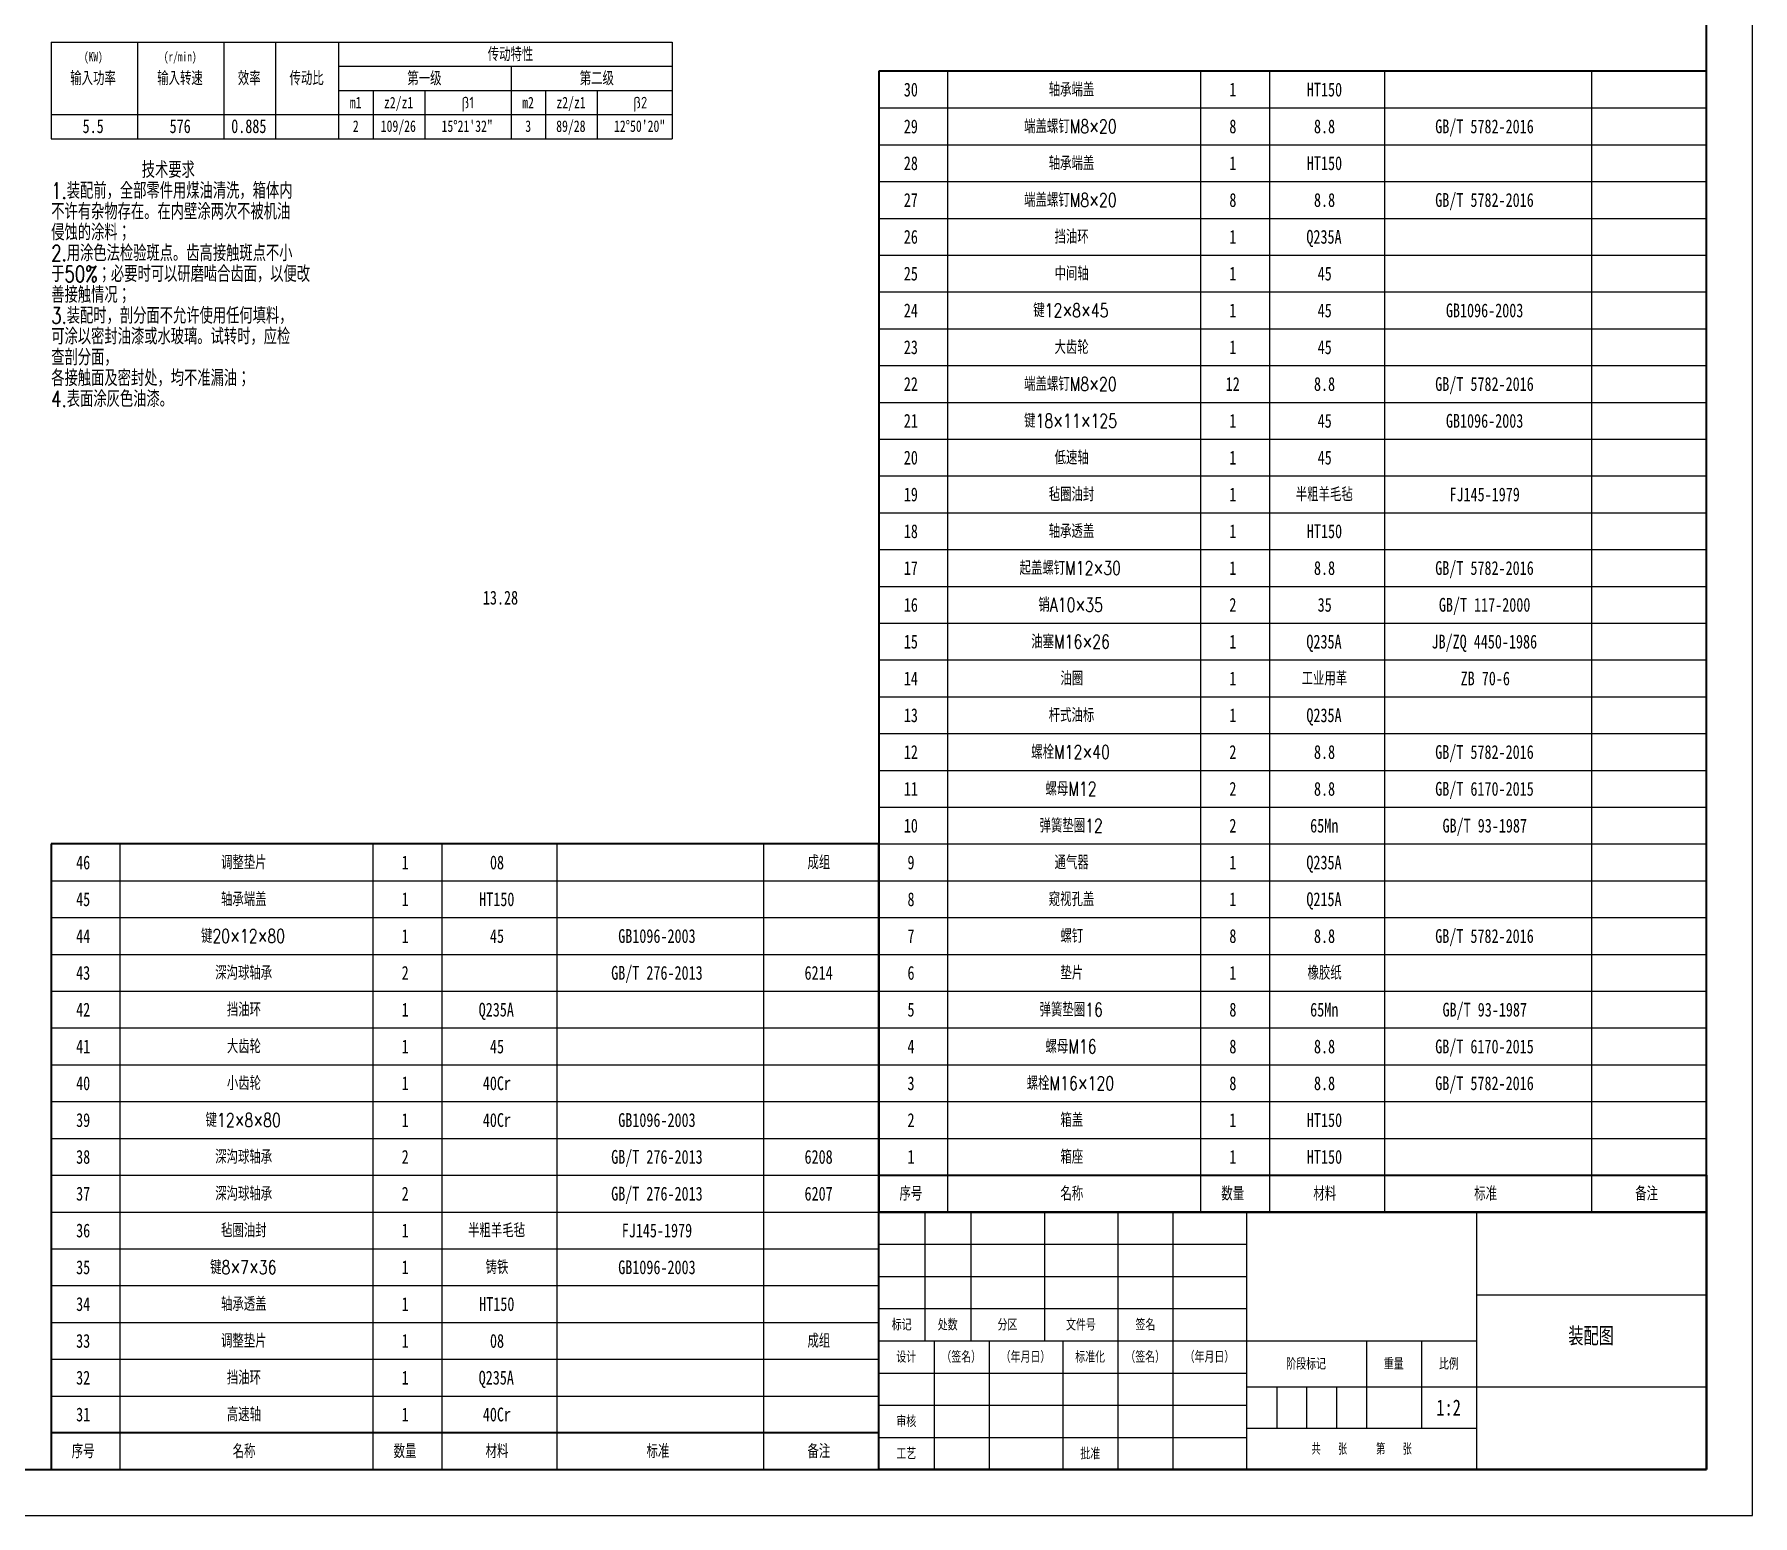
# Paper-space layout 'SW_Model_1' of a CAD drawing. Header units: millimetres. Extents: x -15 to 826, y 0 to 594.
# Drawn here: x 452.3 to 826, y 0 to 322 of the extents above; entities that cross this region are included whole.
import ezdxf

# ---------------------------------------------------------------- set-up
doc = ezdxf.new("R2010")
doc.units = ezdxf.units.MM
for name, color, linetype in [('尺寸', 179, 'Continuous'), ('文字', 179, 'Continuous'), ('细实线', 179, 'Continuous')]:
    doc.layers.add(name, color=color, linetype=linetype)
doc.layers.add('粗实线', color=179, linetype='Continuous', lineweight=35)
doc.styles.add('SLDTEXTSTYLE4', font='TXT', dxfattribs={"width": 0.566667, "bigfont": 'bigfont'})
doc.styles.add('SLDTEXTSTYLE6', font='TXT', dxfattribs={"width": 0.75})
doc.styles.add('SLDTEXTSTYLE7', font='TXT', dxfattribs={"width": 0.75, "bigfont": 'bigfont'})

psp = doc.layouts.new('SW_Model_1')

# ---------------------------------------------------------------- linework, layer by layer
at = {"layer": '文字'}
for p, q in [((826, 0), (826, 594)), ((-15, 0), (826, 0))]:
    psp.add_line(p, q, dxfattribs=at)
at = {"layer": '粗实线'}
for p, q in [((816, 10), (816, 584)), ((816, 314), (636, 314)), ((636, 314), (636, 66)), ((816, 66), (816, 314)), ((636, 146), (456, 146)), ((456, 146), (456, 10)), ((636, 10), (636, 146)), ((636, 66), (636, 74)), ((636, 74), (816, 74)), ((816, 74), (816, 66)), ((636, 66), (816, 66)), ((636, 10), (636, 66)), ((816, 66), (636, 66)), ((636, 66), (816, 66)), ((816, 66), (816, 10)), ((636, 18), (456, 18)), ((456, 18), (456, 10)), ((636, 10), (636, 18)), ((10, 10), (816, 10)), ((456, 10), (636, 10)), ((456, 10), (636, 10)), ((816, 10), (636, 10)), ((816, 10), (815, 10))]:
    psp.add_line(p, q, dxfattribs=at)
at = {"layer": '细实线'}
for p, q in [((456, 320.301), (591, 320.301)), ((456, 320.301), (456, 299.301)), ((474.75, 320.301), (474.75, 299.301)), ((493.5, 320.301), (493.5, 299.301)), ((504.75, 320.301), (504.75, 299.301)), ((518.5, 320.301), (518.5, 299.301)), ((591, 320.301), (591, 299.301)), ((518.5, 315.051), (591, 315.051)), ((556, 315.051), (556, 299.301)), ((636, 314), (816, 314)), ((651, 66), (651, 314)), ((706, 66), (706, 314)), ((721, 66), (721, 314)), ((746, 66), (746, 314)), ((791, 66), (791, 314)), ((518.5, 309.801), (591, 309.801)), ((526, 309.801), (526, 299.301)), ((537.25, 309.801), (537.25, 299.301)), ((563.5, 309.801), (563.5, 299.301)), ((574.75, 309.801), (574.75, 299.301)), ((456, 304.551), (591, 304.551)), ((636, 306), (816, 306)), ((456, 299.301), (591, 299.301)), ((636, 298), (816, 298)), ((636, 290), (816, 290)), ((636, 282), (816, 282)), ((636, 274), (816, 274)), ((636, 266), (816, 266)), ((636, 258), (816, 258)), ((636, 250), (816, 250)), ((636, 242), (816, 242)), ((636, 234), (816, 234)), ((636, 226), (816, 226)), ((636, 218), (816, 218)), ((636, 210), (816, 210)), ((636, 202), (816, 202)), ((636, 194), (816, 194)), ((636, 186), (816, 186)), ((636, 178), (816, 178)), ((636, 170), (816, 170)), ((636, 162), (816, 162)), ((636, 154), (816, 154)), ((456, 146), (636, 146)), ((471, 10), (471, 146)), ((526, 10), (526, 146)), ((541, 10), (541, 146)), ((566, 10), (566, 146)), ((611, 10), (611, 146)), ((636, 146), (816, 146)), ((456, 138), (636, 138)), ((636, 138), (816, 138)), ((456, 130), (636, 130)), ((636, 130), (816, 130)), ((456, 122), (636, 122)), ((636, 122), (816, 122)), ((456, 114), (636, 114)), ((636, 114), (816, 114)), ((456, 106), (636, 106)), ((636, 106), (816, 106)), ((456, 98), (636, 98)), ((636, 98), (816, 98)), ((456, 90), (636, 90)), ((636, 90), (816, 90)), ((456, 82), (636, 82)), ((636, 82), (816, 82)), ((456, 74), (636, 74)), ((456, 66), (636, 66)), ((646, 66), (646, 38)), ((656, 66), (656, 38)), ((672, 66), (672, 38)), ((688, 10), (688, 66)), ((700, 10), (700, 66)), ((716, 10), (716, 66)), ((716, 10), (716, 66)), ((766, 10), (766, 66)), ((456, 58), (636, 58)), ((636, 59), (716, 59)), ((456, 50), (636, 50)), ((636, 52), (716, 52)), ((636, 45), (716, 45)), ((766, 48), (816, 48)), ((456, 42), (636, 42)), ((636, 38), (766, 38)), ((648, 38), (648, 10)), ((660, 38), (660, 10)), ((676, 38), (676, 10)), ((742, 38), (742, 19)), ((754, 38), (754, 19)), ((456, 34), (636, 34)), ((636, 31), (716, 31)), ((716, 28), (816, 28)), ((722.5, 28), (722.5, 19)), ((729, 28), (729, 19)), ((735.5, 28), (735.5, 19)), ((456, 26), (636, 26)), ((636, 24), (716, 24)), ((716, 19), (766, 19)), ((636, 17), (716, 17))]:
    psp.add_line(p, q, dxfattribs=at)

# ---------------------------------------------------------------- texts
at = {"layer": '尺寸', "char_height": 3.5, "attachment_point": 1, "style": 'SLDTEXTSTYLE7'}
for s, insert in [('技术要求', (475.6875, 294.28704)), ('1.装配前，全部零件用煤油清洗，箱体内', (456, 289.76135)), ('不许有杂物存在。在内壁涂两次不被机油', (456, 285.23565)), ('侵蚀的涂料；', (456, 280.70996)), ('2.用涂色法检验斑点。齿高接触斑点不小', (456, 276.18426)), ('于50%；必要时可以研磨啮合齿面，以便改', (456, 271.65857)), ('善接触情况；', (456, 267.13288)), ('3.装配时，剖分面不允许使用任何填料，', (456, 262.60718)), ('可涂以密封油漆或水玻璃。试转时，应检', (456, 258.08149)), ('查剖分面，', (456, 253.55579)), ('各接触面及密封处，均不准漏油；', (456, 249.0301)), ('4.表面涂灰色油漆。', (456, 244.5044))]:
    psp.add_mtext(s, dxfattribs=dict(at, insert=insert))
at = {"layer": '文字', "attachment_point": 2}
for s, insert, char_height, style in [('(KW)', (465.16066, 318.14302), 2, 'SLDTEXTSTYLE6'), ('(r/min)', (484.04653, 318.14302), 2, 'SLDTEXTSTYLE6'), ('传动特性', (555.875, 319.16404), 3, 'SLDTEXTSTYLE7'), ('输入功率', (465.08705, 313.93904), 3, 'SLDTEXTSTYLE7'), ('输入转速', (484, 313.93904), 3, 'SLDTEXTSTYLE7'), ('效率', (499.0625, 313.93904), 3, 'SLDTEXTSTYLE7'), ('传动比', (511.53125, 313.93904), 3, 'SLDTEXTSTYLE7'), ('第一级', (537.15625, 313.91404), 3, 'SLDTEXTSTYLE7'), ('第二级', (574.65625, 313.91404), 3, 'SLDTEXTSTYLE7'), ('30', (642.93958, 311.48804), 3, 'SLDTEXTSTYLE6'), ('轴承端盖', (677.875, 311.48804), 3, 'SLDTEXTSTYLE7'), ('1', (712.96979, 311.48804), 3, 'SLDTEXTSTYLE6'), ('HT150', (732.89375, 311.48804), 3, 'SLDTEXTSTYLE6'), ('m1', (522.18576, 308.41603), 2.5, 'SLDTEXTSTYLE6'), ('z2/z1', (531.53819, 308.41603), 2.5, 'SLDTEXTSTYLE6'), ('β1', (546.58333, 308.41603), 2.5, 'SLDTEXTSTYLE7'), ('m2', (559.68576, 308.41603), 2.5, 'SLDTEXTSTYLE6'), ('z2/z1', (569.03819, 308.41603), 2.5, 'SLDTEXTSTYLE6'), ('β2', (584.08333, 308.41603), 2.5, 'SLDTEXTSTYLE7'), ('5.5', (465.11309, 303.53904), 3, 'SLDTEXTSTYLE6'), ('576', (484.03438, 303.53904), 3, 'SLDTEXTSTYLE6'), ('0.885', (498.96562, 303.53904), 3, 'SLDTEXTSTYLE6'), ('2', (522.22483, 303.29103), 2.5, 'SLDTEXTSTYLE6'), ('109/26', (531.47309, 303.29103), 2.5, 'SLDTEXTSTYLE6'), ('15°21\'32"', (546.44618, 303.29103), 2.5, 'SLDTEXTSTYLE6'), ('3', (559.72483, 303.29103), 2.5, 'SLDTEXTSTYLE6'), ('89/28', (568.99826, 303.29103), 2.5, 'SLDTEXTSTYLE6'), ('12°50\'20"', (583.94618, 303.29103), 2.5, 'SLDTEXTSTYLE6'), ('29', (642.93958, 303.48804), 3, 'SLDTEXTSTYLE6'), ('端盖螺钉M8×20', (677.64062, 303.48804), 3, 'SLDTEXTSTYLE7'), ('8', (712.96979, 303.48804), 3, 'SLDTEXTSTYLE6'), ('8.8', (732.90104, 303.48804), 3, 'SLDTEXTSTYLE6'), ('GB/T 5782-2016', (767.68646, 303.48804), 3, 'SLDTEXTSTYLE6'), ('28', (642.93958, 295.48804), 3, 'SLDTEXTSTYLE6'), ('轴承端盖', (677.875, 295.48804), 3, 'SLDTEXTSTYLE7'), ('1', (712.96979, 295.48804), 3, 'SLDTEXTSTYLE6'), ('HT150', (732.89375, 295.48804), 3, 'SLDTEXTSTYLE6'), ('端盖螺钉M8×20', (677.64062, 287.48804), 3, 'SLDTEXTSTYLE7'), ('GB/T 5782-2016', (767.68646, 287.48804), 3, 'SLDTEXTSTYLE6'), ('27', (642.93958, 287.48804), 3, 'SLDTEXTSTYLE6'), ('8', (712.96979, 287.48804), 3, 'SLDTEXTSTYLE6'), ('8.8', (732.90104, 287.48804), 3, 'SLDTEXTSTYLE6'), ('26', (642.93958, 279.48804), 3, 'SLDTEXTSTYLE6'), ('挡油环', (677.90625, 279.48804), 3, 'SLDTEXTSTYLE7'), ('1', (712.96979, 279.48804), 3, 'SLDTEXTSTYLE6'), ('Q235A', (732.78229, 279.48804), 3, 'SLDTEXTSTYLE6'), ('25', (642.93958, 271.48804), 3, 'SLDTEXTSTYLE6'), ('中间轴', (677.90625, 271.48804), 3, 'SLDTEXTSTYLE7'), ('1', (712.96979, 271.48804), 3, 'SLDTEXTSTYLE6'), ('45', (732.93958, 271.48804), 3, 'SLDTEXTSTYLE6'), ('24', (642.93958, 263.48804), 3, 'SLDTEXTSTYLE6'), ('键12×8×45', (677.73646, 263.48804), 3, 'SLDTEXTSTYLE7'), ('1', (712.96979, 263.48804), 3, 'SLDTEXTSTYLE6'), ('45', (732.93958, 263.48804), 3, 'SLDTEXTSTYLE6'), ('GB1096-2003', (767.71771, 263.48804), 3, 'SLDTEXTSTYLE6'), ('23', (642.93958, 255.48804), 3, 'SLDTEXTSTYLE6'), ('大齿轮', (677.90625, 255.48804), 3, 'SLDTEXTSTYLE7'), ('1', (712.96979, 255.48804), 3, 'SLDTEXTSTYLE6'), ('45', (732.93958, 255.48804), 3, 'SLDTEXTSTYLE6'), ('22', (642.93958, 247.48804), 3, 'SLDTEXTSTYLE6'), ('端盖螺钉M8×20', (677.64062, 247.48804), 3, 'SLDTEXTSTYLE7'), ('12', (712.93958, 247.48804), 3, 'SLDTEXTSTYLE6'), ('8.8', (732.90104, 247.48804), 3, 'SLDTEXTSTYLE6'), ('GB/T 5782-2016', (767.68646, 247.48804), 3, 'SLDTEXTSTYLE6'), ('21', (642.93958, 239.48804), 3, 'SLDTEXTSTYLE6'), ('键18×11×125', (677.67604, 239.48804), 3, 'SLDTEXTSTYLE7'), ('1', (712.96979, 239.48804), 3, 'SLDTEXTSTYLE6'), ('45', (732.93958, 239.48804), 3, 'SLDTEXTSTYLE6'), ('GB1096-2003', (767.71771, 239.48804), 3, 'SLDTEXTSTYLE6'), ('低速轴', (677.90625, 231.48804), 3, 'SLDTEXTSTYLE7'), ('20', (642.93958, 231.48804), 3, 'SLDTEXTSTYLE6'), ('1', (712.96979, 231.48804), 3, 'SLDTEXTSTYLE6'), ('45', (732.93958, 231.48804), 3, 'SLDTEXTSTYLE6'), ('19', (642.93958, 223.48804), 3, 'SLDTEXTSTYLE6'), ('毡圈油封', (677.875, 223.48804), 3, 'SLDTEXTSTYLE7'), ('1', (712.96979, 223.48804), 3, 'SLDTEXTSTYLE6'), ('半粗羊毛毡', (732.84375, 223.48804), 3, 'SLDTEXTSTYLE7'), ('FJ145-1979', (767.72187, 223.48804), 3, 'SLDTEXTSTYLE6'), ('18', (642.93958, 215.48804), 3, 'SLDTEXTSTYLE6'), ('轴承透盖', (677.875, 215.48804), 3, 'SLDTEXTSTYLE7'), ('1', (712.96979, 215.48804), 3, 'SLDTEXTSTYLE6'), ('HT150', (732.89375, 215.48804), 3, 'SLDTEXTSTYLE6'), ('17', (642.93958, 207.48804), 3, 'SLDTEXTSTYLE6'), ('起盖螺钉M12×30', (677.61042, 207.48804), 3, 'SLDTEXTSTYLE7'), ('1', (712.96979, 207.48804), 3, 'SLDTEXTSTYLE6'), ('8.8', (732.90104, 207.48804), 3, 'SLDTEXTSTYLE6'), ('GB/T 5782-2016', (767.68646, 207.48804), 3, 'SLDTEXTSTYLE6'), ('13.28', (553.69715, 201.04262), 3, 'SLDTEXTSTYLE6'), ('16', (642.93958, 199.48804), 3, 'SLDTEXTSTYLE6'), ('销A10×35', (677.6875, 199.48804), 3, 'SLDTEXTSTYLE7'), ('2', (712.96979, 199.48804), 3, 'SLDTEXTSTYLE6'), ('35', (732.93958, 199.48804), 3, 'SLDTEXTSTYLE6'), ('GB/T 117-2000', (767.71667, 199.48804), 3, 'SLDTEXTSTYLE6'), ('15', (642.93958, 191.48804), 3, 'SLDTEXTSTYLE6'), ('油塞M16×26', (677.67292, 191.48804), 3, 'SLDTEXTSTYLE7'), ('1', (712.96979, 191.48804), 3, 'SLDTEXTSTYLE6'), ('Q235A', (732.78229, 191.48804), 3, 'SLDTEXTSTYLE6'), ('JB/ZQ 4450-1986', (767.64687, 191.48804), 3, 'SLDTEXTSTYLE6'), ('14', (642.93958, 183.48804), 3, 'SLDTEXTSTYLE6'), ('油圈', (677.9375, 183.48804), 3, 'SLDTEXTSTYLE7'), ('1', (712.96979, 183.48804), 3, 'SLDTEXTSTYLE6'), ('工业用革', (732.875, 183.48804), 3, 'SLDTEXTSTYLE7'), ('ZB 70-6', (767.86354, 183.48804), 3, 'SLDTEXTSTYLE6'), ('杆式油标', (677.875, 175.48804), 3, 'SLDTEXTSTYLE7'), ('13', (642.93958, 175.48804), 3, 'SLDTEXTSTYLE6'), ('1', (712.96979, 175.48804), 3, 'SLDTEXTSTYLE6'), ('Q235A', (732.78229, 175.48804), 3, 'SLDTEXTSTYLE6'), ('12', (642.93958, 167.48804), 3, 'SLDTEXTSTYLE6'), ('螺栓M12×40', (677.67292, 167.48804), 3, 'SLDTEXTSTYLE7'), ('2', (712.96979, 167.48804), 3, 'SLDTEXTSTYLE6'), ('8.8', (732.90104, 167.48804), 3, 'SLDTEXTSTYLE6'), ('GB/T 5782-2016', (767.68646, 167.48804), 3, 'SLDTEXTSTYLE6'), ('11', (642.93958, 159.48804), 3, 'SLDTEXTSTYLE6'), ('螺母M12', (677.77396, 159.48804), 3, 'SLDTEXTSTYLE7'), ('2', (712.96979, 159.48804), 3, 'SLDTEXTSTYLE6'), ('8.8', (732.90104, 159.48804), 3, 'SLDTEXTSTYLE6'), ('GB/T 6170-2015', (767.68646, 159.48804), 3, 'SLDTEXTSTYLE6'), ('10', (642.93958, 151.48804), 3, 'SLDTEXTSTYLE6'), ('弹簧垫圈12', (677.81458, 151.48804), 3, 'SLDTEXTSTYLE7'), ('2', (712.96979, 151.48804), 3, 'SLDTEXTSTYLE6'), ('65Mn', (732.83646, 151.48804), 3, 'SLDTEXTSTYLE6'), ('GB/T 93-1987', (767.74687, 151.48804), 3, 'SLDTEXTSTYLE6'), ('46', (462.93958, 143.48804), 3, 'SLDTEXTSTYLE6'), ('调整垫片', (497.875, 143.48804), 3, 'SLDTEXTSTYLE7'), ('1', (532.96979, 143.48804), 3, 'SLDTEXTSTYLE6'), ('08', (552.93958, 143.48804), 3, 'SLDTEXTSTYLE6'), ('成组', (622.9375, 143.48804), 3, 'SLDTEXTSTYLE7'), ('9', (642.96979, 143.48804), 3, 'SLDTEXTSTYLE6'), ('通气器', (677.90625, 143.48804), 3, 'SLDTEXTSTYLE7'), ('1', (712.96979, 143.48804), 3, 'SLDTEXTSTYLE6'), ('Q235A', (732.78229, 143.48804), 3, 'SLDTEXTSTYLE6'), ('45', (462.93958, 135.48804), 3, 'SLDTEXTSTYLE6'), ('轴承端盖', (497.875, 135.48804), 3, 'SLDTEXTSTYLE7'), ('1', (532.96979, 135.48804), 3, 'SLDTEXTSTYLE6'), ('HT150', (552.89375, 135.48804), 3, 'SLDTEXTSTYLE6'), ('8', (642.96979, 135.48804), 3, 'SLDTEXTSTYLE6'), ('窥视孔盖', (677.875, 135.48804), 3, 'SLDTEXTSTYLE7'), ('1', (712.96979, 135.48804), 3, 'SLDTEXTSTYLE6'), ('Q215A', (732.78229, 135.48804), 3, 'SLDTEXTSTYLE6'), ('44', (462.93958, 127.48804), 3, 'SLDTEXTSTYLE6'), ('键20×12×80', (497.70625, 127.48804), 3, 'SLDTEXTSTYLE7'), ('1', (532.96979, 127.48804), 3, 'SLDTEXTSTYLE6'), ('45', (552.93958, 127.48804), 3, 'SLDTEXTSTYLE6'), ('GB1096-2003', (587.71771, 127.48804), 3, 'SLDTEXTSTYLE6'), ('7', (642.96979, 127.48804), 3, 'SLDTEXTSTYLE6'), ('螺钉', (677.9375, 127.48804), 3, 'SLDTEXTSTYLE7'), ('8', (712.96979, 127.48804), 3, 'SLDTEXTSTYLE6'), ('8.8', (732.90104, 127.48804), 3, 'SLDTEXTSTYLE6'), ('GB/T 5782-2016', (767.68646, 127.48804), 3, 'SLDTEXTSTYLE6'), ('深沟球轴承', (497.84375, 119.48804), 3, 'SLDTEXTSTYLE7'), ('GB/T 276-2013', (587.71667, 119.48804), 3, 'SLDTEXTSTYLE6'), ('垫片', (677.9375, 119.48804), 3, 'SLDTEXTSTYLE7'), ('橡胶纸', (732.90625, 119.48804), 3, 'SLDTEXTSTYLE7'), ('43', (462.93958, 119.48804), 3, 'SLDTEXTSTYLE6'), ('2', (532.96979, 119.48804), 3, 'SLDTEXTSTYLE6'), ('6214', (622.87917, 119.48804), 3, 'SLDTEXTSTYLE6'), ('6', (642.96979, 119.48804), 3, 'SLDTEXTSTYLE6'), ('1', (712.96979, 119.48804), 3, 'SLDTEXTSTYLE6'), ('42', (462.93958, 111.48804), 3, 'SLDTEXTSTYLE6'), ('挡油环', (497.90625, 111.48804), 3, 'SLDTEXTSTYLE7'), ('1', (532.96979, 111.48804), 3, 'SLDTEXTSTYLE6'), ('Q235A', (552.78229, 111.48804), 3, 'SLDTEXTSTYLE6'), ('5', (642.96979, 111.48804), 3, 'SLDTEXTSTYLE6'), ('弹簧垫圈16', (677.81458, 111.48804), 3, 'SLDTEXTSTYLE7'), ('8', (712.96979, 111.48804), 3, 'SLDTEXTSTYLE6'), ('65Mn', (732.83646, 111.48804), 3, 'SLDTEXTSTYLE6'), ('GB/T 93-1987', (767.74687, 111.48804), 3, 'SLDTEXTSTYLE6'), ('41', (462.93958, 103.48804), 3, 'SLDTEXTSTYLE6'), ('大齿轮', (497.90625, 103.48804), 3, 'SLDTEXTSTYLE7'), ('1', (532.96979, 103.48804), 3, 'SLDTEXTSTYLE6'), ('45', (552.93958, 103.48804), 3, 'SLDTEXTSTYLE6'), ('4', (642.96979, 103.48804), 3, 'SLDTEXTSTYLE6'), ('螺母M16', (677.77396, 103.48804), 3, 'SLDTEXTSTYLE7'), ('8', (712.96979, 103.48804), 3, 'SLDTEXTSTYLE6'), ('8.8', (732.90104, 103.48804), 3, 'SLDTEXTSTYLE6'), ('GB/T 6170-2015', (767.68646, 103.48804), 3, 'SLDTEXTSTYLE6'), ('40', (462.93958, 95.48804), 3, 'SLDTEXTSTYLE6'), ('小齿轮', (497.90625, 95.48804), 3, 'SLDTEXTSTYLE7'), ('1', (532.96979, 95.48804), 3, 'SLDTEXTSTYLE6'), ('40Cr', (552.91562, 95.48804), 3, 'SLDTEXTSTYLE6'), ('3', (642.96979, 95.48804), 3, 'SLDTEXTSTYLE6'), ('螺栓M16×120', (677.64271, 95.48804), 3, 'SLDTEXTSTYLE7'), ('8', (712.96979, 95.48804), 3, 'SLDTEXTSTYLE6'), ('8.8', (732.90104, 95.48804), 3, 'SLDTEXTSTYLE6'), ('GB/T 5782-2016', (767.68646, 95.48804), 3, 'SLDTEXTSTYLE6'), ('39', (462.93958, 87.48804), 3, 'SLDTEXTSTYLE6'), ('键12×8×80', (497.73646, 87.48804), 3, 'SLDTEXTSTYLE7'), ('1', (532.96979, 87.48804), 3, 'SLDTEXTSTYLE6'), ('40Cr', (552.91562, 87.48804), 3, 'SLDTEXTSTYLE6'), ('GB1096-2003', (587.71771, 87.48804), 3, 'SLDTEXTSTYLE6'), ('2', (642.96979, 87.48804), 3, 'SLDTEXTSTYLE6'), ('箱盖', (677.9375, 87.48804), 3, 'SLDTEXTSTYLE7'), ('1', (712.96979, 87.48804), 3, 'SLDTEXTSTYLE6'), ('HT150', (732.89375, 87.48804), 3, 'SLDTEXTSTYLE6'), ('38', (462.93958, 79.48804), 3, 'SLDTEXTSTYLE6'), ('深沟球轴承', (497.84375, 79.48804), 3, 'SLDTEXTSTYLE7'), ('2', (532.96979, 79.48804), 3, 'SLDTEXTSTYLE6'), ('GB/T 276-2013', (587.71667, 79.48804), 3, 'SLDTEXTSTYLE6'), ('6208', (622.87917, 79.48804), 3, 'SLDTEXTSTYLE6'), ('1', (642.96979, 79.48804), 3, 'SLDTEXTSTYLE6'), ('箱座', (677.9375, 79.48804), 3, 'SLDTEXTSTYLE7'), ('1', (712.96979, 79.48804), 3, 'SLDTEXTSTYLE6'), ('HT150', (732.89375, 79.48804), 3, 'SLDTEXTSTYLE6'), ('37', (462.93958, 71.48804), 3, 'SLDTEXTSTYLE6'), ('深沟球轴承', (497.84375, 71.48804), 3, 'SLDTEXTSTYLE7'), ('2', (532.96979, 71.48804), 3, 'SLDTEXTSTYLE6'), ('GB/T 276-2013', (587.71667, 71.48804), 3, 'SLDTEXTSTYLE6'), ('6207', (622.87917, 71.48804), 3, 'SLDTEXTSTYLE6'), ('序号', (642.9375, 71.48804), 3, 'SLDTEXTSTYLE7'), ('名称', (677.9375, 71.48804), 3, 'SLDTEXTSTYLE7'), ('数量', (712.9375, 71.48804), 3, 'SLDTEXTSTYLE7'), ('材料', (732.9375, 71.48804), 3, 'SLDTEXTSTYLE7'), ('标准', (767.9375, 71.48804), 3, 'SLDTEXTSTYLE7'), ('备注', (802.9375, 71.48804), 3, 'SLDTEXTSTYLE7'), ('毡圈油封', (497.875, 63.48804), 3, 'SLDTEXTSTYLE7'), ('半粗羊毛毡', (552.84375, 63.48804), 3, 'SLDTEXTSTYLE7'), ('36', (462.93958, 63.48804), 3, 'SLDTEXTSTYLE6'), ('1', (532.96979, 63.48804), 3, 'SLDTEXTSTYLE6'), ('FJ145-1979', (587.72187, 63.48804), 3, 'SLDTEXTSTYLE6'), ('35', (462.93958, 55.48804), 3, 'SLDTEXTSTYLE6'), ('键8×7×36', (497.76667, 55.48804), 3, 'SLDTEXTSTYLE7'), ('1', (532.96979, 55.48804), 3, 'SLDTEXTSTYLE6'), ('铸铁', (552.9375, 55.48804), 3, 'SLDTEXTSTYLE7'), ('GB1096-2003', (587.71771, 55.48804), 3, 'SLDTEXTSTYLE6'), ('34', (462.93958, 47.48804), 3, 'SLDTEXTSTYLE6'), ('轴承透盖', (497.875, 47.48804), 3, 'SLDTEXTSTYLE7'), ('1', (532.96979, 47.48804), 3, 'SLDTEXTSTYLE6'), ('HT150', (552.89375, 47.48804), 3, 'SLDTEXTSTYLE6'), ('标记', (640.94792, 42.74003), 2.5, 'SLDTEXTSTYLE7'), ('处数', (650.94792, 42.74003), 2.5, 'SLDTEXTSTYLE7'), ('分区', (663.94792, 42.74003), 2.5, 'SLDTEXTSTYLE7'), ('文件号', (679.92188, 42.74003), 2.5, 'SLDTEXTSTYLE7'), ('签名', (693.94792, 42.74003), 2.5, 'SLDTEXTSTYLE7'), ('装配图', (790.875, 40.98405), 4, 'SLDTEXTSTYLE7'), ('33', (462.93958, 39.48804), 3, 'SLDTEXTSTYLE6'), ('调整垫片', (497.875, 39.48804), 3, 'SLDTEXTSTYLE7'), ('1', (532.96979, 39.48804), 3, 'SLDTEXTSTYLE6'), ('08', (552.93958, 39.48804), 3, 'SLDTEXTSTYLE6'), ('成组', (622.9375, 39.48804), 3, 'SLDTEXTSTYLE7'), ('设计', (641.94792, 35.74003), 2.5, 'SLDTEXTSTYLE7'), ('（签名）', (653.89583, 35.74003), 2.5, 'SLDTEXTSTYLE7'), ('（年月日）', (667.86979, 35.74003), 2.5, 'SLDTEXTSTYLE7'), ('标准化', (681.92188, 35.74003), 2.5, 'SLDTEXTSTYLE7'), ('（签名）', (693.89583, 35.74003), 2.5, 'SLDTEXTSTYLE7'), ('（年月日）', (707.86979, 35.74003), 2.5, 'SLDTEXTSTYLE7'), ('阶段标记', (728.89583, 34.24003), 2.5, 'SLDTEXTSTYLE7'), ('重量', (747.94792, 34.24003), 2.5, 'SLDTEXTSTYLE7'), ('比例', (759.94792, 34.24003), 2.5, 'SLDTEXTSTYLE7'), ('32', (462.93958, 31.48804), 3, 'SLDTEXTSTYLE6'), ('挡油环', (497.90625, 31.48804), 3, 'SLDTEXTSTYLE7'), ('1', (532.96979, 31.48804), 3, 'SLDTEXTSTYLE6'), ('Q235A', (552.78229, 31.48804), 3, 'SLDTEXTSTYLE6'), ('31', (462.93958, 23.48804), 3, 'SLDTEXTSTYLE6'), ('高速轴', (497.90625, 23.48804), 3, 'SLDTEXTSTYLE7'), ('1', (532.96979, 23.48804), 3, 'SLDTEXTSTYLE6'), ('40Cr', (552.91562, 23.48804), 3, 'SLDTEXTSTYLE6'), ('1:2', (759.88455, 25.23604), 3.5, 'SLDTEXTSTYLE6'), ('审核', (641.94792, 21.74003), 2.5, 'SLDTEXTSTYLE7'), ('序号', (462.9375, 15.48804), 3, 'SLDTEXTSTYLE7'), ('名称', (497.9375, 15.48804), 3, 'SLDTEXTSTYLE7'), ('数量', (532.9375, 15.48804), 3, 'SLDTEXTSTYLE7'), ('材料', (552.9375, 15.48804), 3, 'SLDTEXTSTYLE7'), ('标准', (587.9375, 15.48804), 3, 'SLDTEXTSTYLE7'), ('备注', (622.9375, 15.48804), 3, 'SLDTEXTSTYLE7'), ('工艺', (641.94792, 14.74003), 2.5, 'SLDTEXTSTYLE7'), ('批准', (681.94792, 14.74003), 2.5, 'SLDTEXTSTYLE7'), ('共   张     第   张', (740.97222, 15.74003), 2.5, 'SLDTEXTSTYLE4')]:
    psp.add_mtext(s, dxfattribs=dict(at, insert=insert, char_height=char_height, style=style))

doc.saveas('drawing.dxf')
